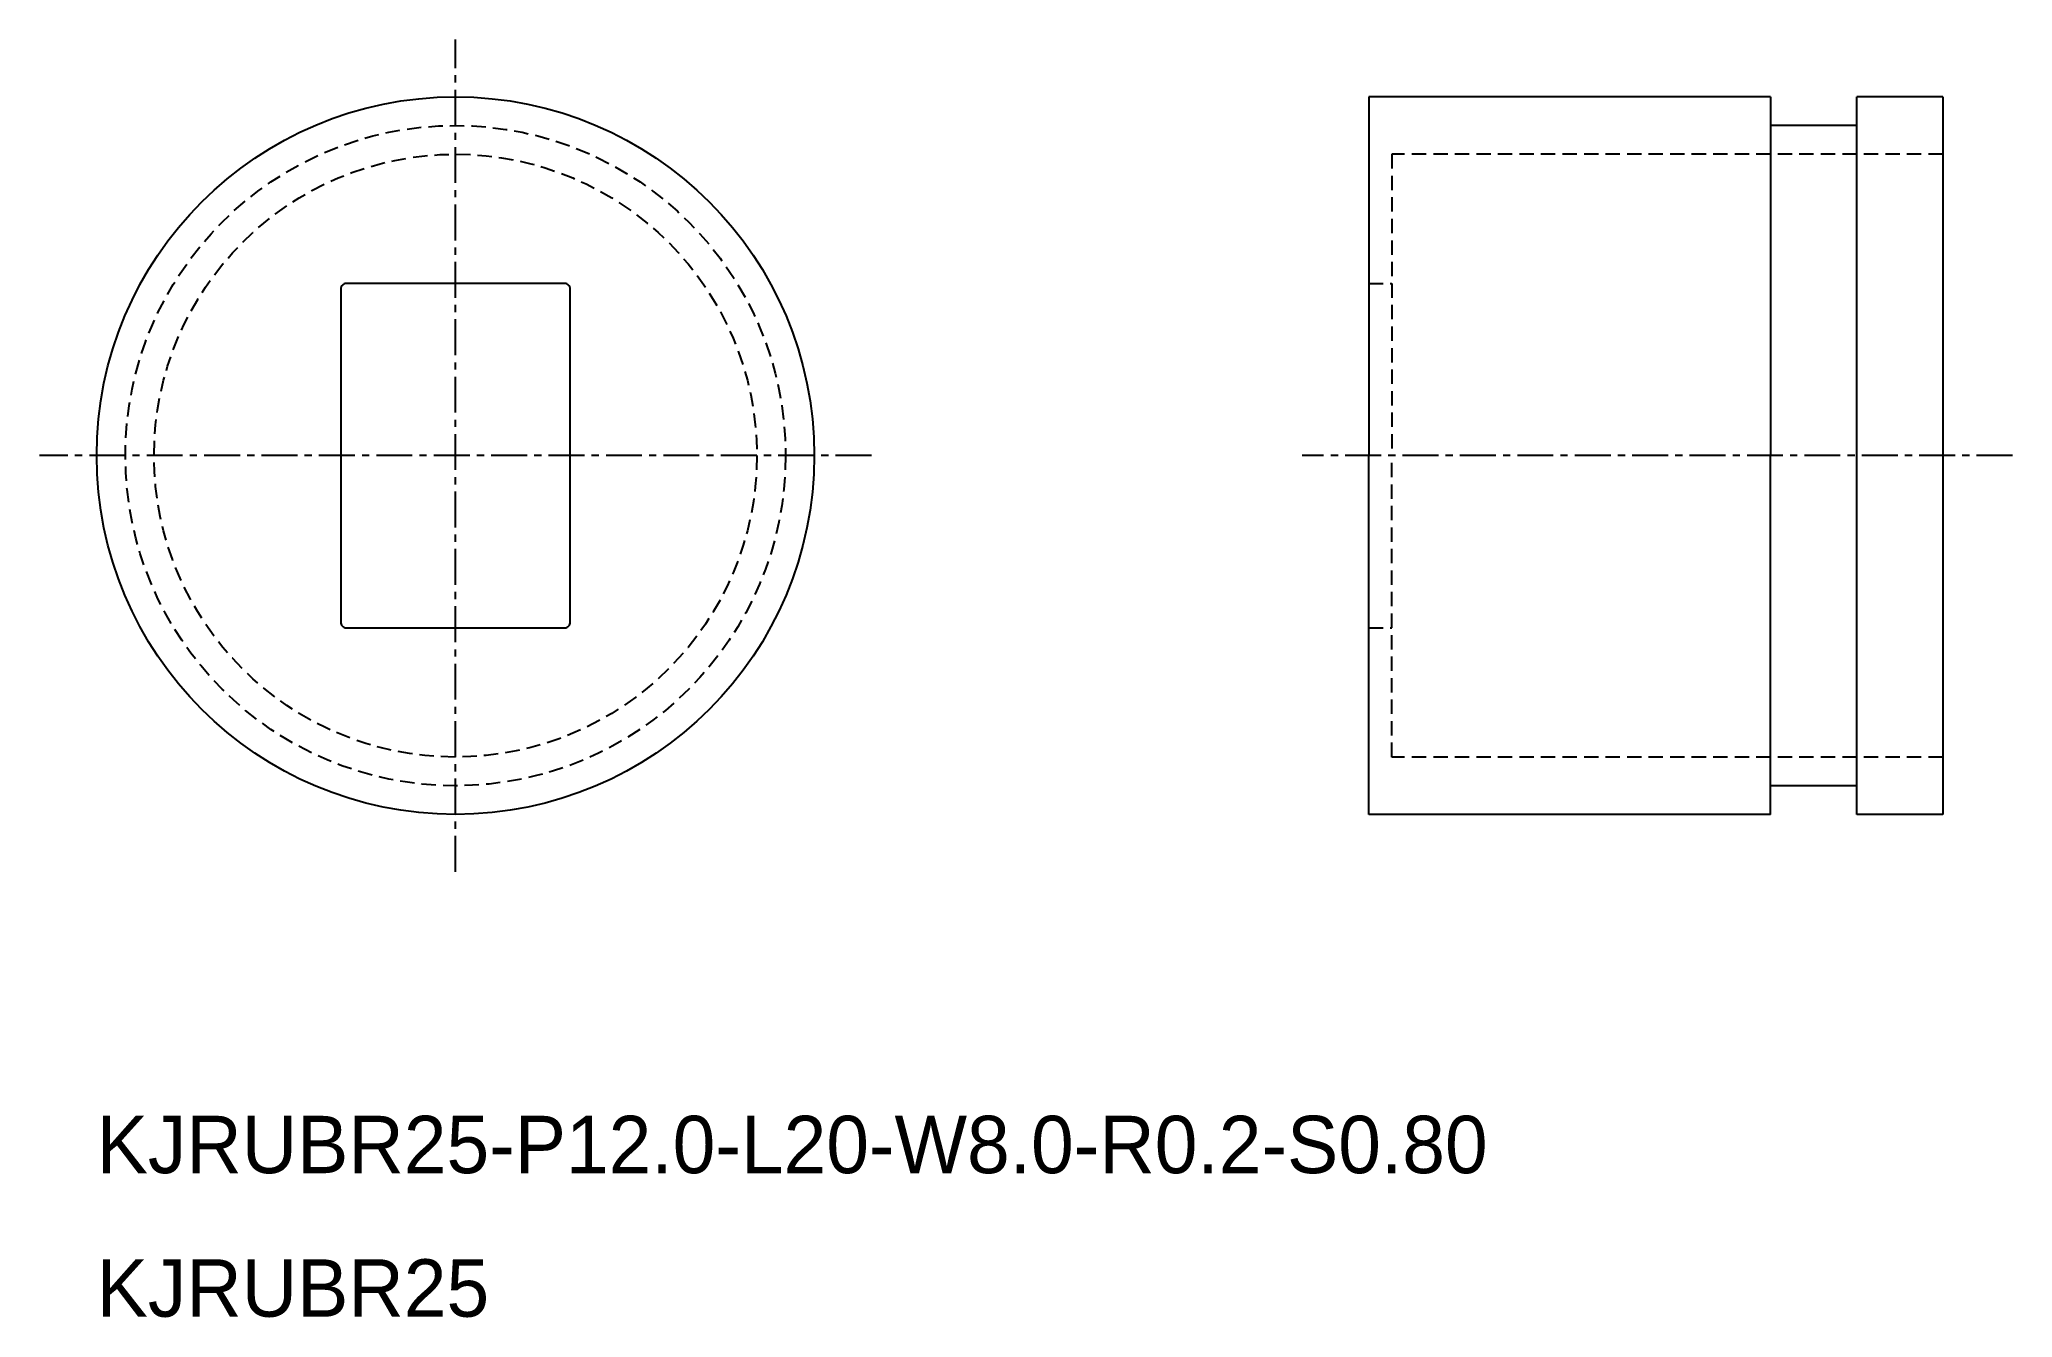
# Model space of a CAD drawing. Extents: x -1115.6 to -1046.9, y -1085.2 to -1040.7.
import ezdxf

# ---------------------------------------------------------------- set-up
doc = ezdxf.new("R2010")
doc.units = 0
doc.linetypes.add('CENTER', pattern=[2, 1.25, -0.25, 0.25, -0.25])
doc.linetypes.add('DASHED', pattern=[0.75, 0.5, -0.25])
doc.layers.get('0').update_dxf_attribs({"linetype": 'CONTINUOUS'})
doc.layers.add('CENTER', color=1, linetype='CENTER')

msp = doc.modelspace()

# ---------------------------------------------------------------- linework, layer by layer
at = {"color": 7, "linetype": 'CONTINUOUS'}
for p, q in [((-1055.296, -1042.7), (-1069.296, -1042.7)), ((-1069.296, -1042.7), (-1069.296, -1055.2)), ((-1055.296, -1042.7), (-1055.296, -1055.2)), ((-1052.296, -1067.7), (-1052.296, -1042.7)), ((-1049.296, -1042.7), (-1052.296, -1042.7)), ((-1049.296, -1042.7), (-1049.296, -1067.7)), ((-1052.296, -1043.7), (-1055.296, -1043.7)), ((-1069.296, -1067.7), (-1069.296, -1055.2)), ((-1055.296, -1067.7), (-1055.296, -1055.2)), ((-1052.296, -1066.7), (-1055.296, -1066.7)), ((-1055.296, -1067.7), (-1069.296, -1067.7)), ((-1049.296, -1067.7), (-1052.296, -1067.7))]:
    msp.add_line(p, q, dxfattribs=at)
at = {"color": 3, "linetype": 'DASHED'}
for p, q in [((-1049.296, -1044.7), (-1068.496, -1044.7)), ((-1068.496, -1044.7), (-1068.496, -1055.2)), ((-1069.296, -1049.2), (-1068.496, -1049.2)), ((-1068.496, -1065.7), (-1068.496, -1055.2)), ((-1069.296, -1061.2), (-1068.496, -1061.2)), ((-1049.296, -1065.7), (-1068.496, -1065.7))]:
    msp.add_line(p, q, dxfattribs=at)
at = {"color": 7, "linetype": 'CONTINUOUS'}
msp.add_lwpolyline([(-1104.913, -1061.2), (-1097.313, -1061.2, 0.414214), (-1097.113, -1061), (-1097.113, -1049.4, 0.414214), (-1097.313, -1049.2), (-1104.913, -1049.2, 0.414214), (-1105.113, -1049.4), (-1105.113, -1061, 0.414214)], format="xyb", close=True, dxfattribs=at)
msp.add_circle((-1101.113, -1055.2), 12.5, dxfattribs=at)
at = {"color": 3, "linetype": 'DASHED'}
for radius in [11.5, 10.5]:
    msp.add_circle((-1101.113, -1055.2), radius, dxfattribs=at)
at = {"layer": 'CENTER', "color": 1, "linetype": 'CENTER'}
for p, q in [((-1101.113, -1069.7), (-1101.113, -1040.7)), ((-1086.619, -1055.2), (-1115.607, -1055.2)), ((-1046.867, -1055.2), (-1071.619, -1055.2))]:
    msp.add_line(p, q, dxfattribs=at)

# ---------------------------------------------------------------- texts
at = {"color": 7, "linetype": 'CONTINUOUS'}
for s, p in [('KJRUBR25-P12.0-L20-W8.0-R0.2-S0.80', (-1113.613, -1080.2)), ('KJRUBR25', (-1113.613, -1085.2))]:
    msp.add_text(s, height=2, dxfattribs=at).set_placement(p)

doc.saveas('drawing.dxf')
